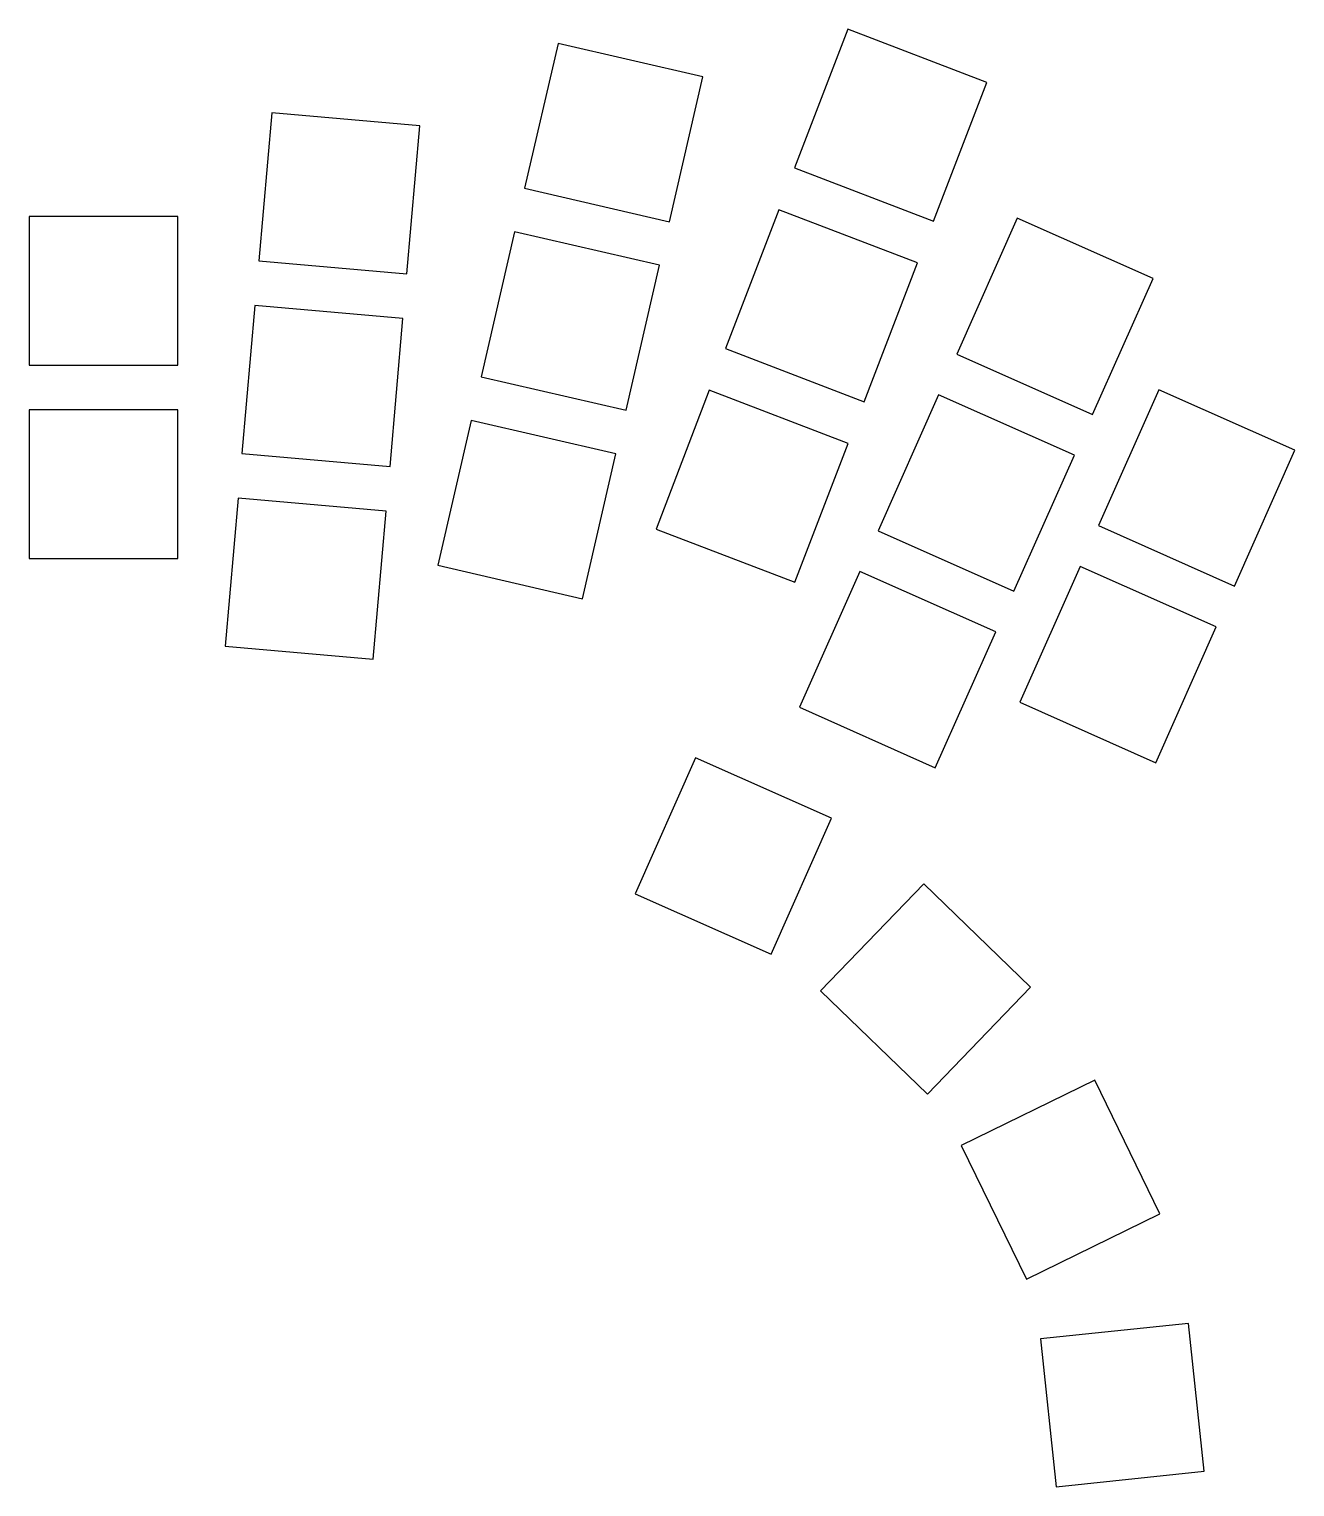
# Model space of a CAD drawing. Header units: millimetres. Extents: x 93 to 211, y -175 to -40.
import ezdxf

# ---------------------------------------------------------------- set-up
doc = ezdxf.new("R2010")
doc.units = ezdxf.units.MM

msp = doc.modelspace()

# ---------------------------------------------------------------- linework, layer by layer
for p, q in [((169.1, -39.81), (164.15, -52.69)), ((181.98, -44.76), (169.1, -39.81)), ((142.2, -41.14), (139.09, -54.58)), ((155.64, -44.24), (142.2, -41.14)), ((152.54, -57.69), (155.64, -44.24)), ((177.04, -57.64), (181.98, -44.76)), ((115.62, -47.57), (114.42, -61.32)), ((129.37, -48.78), (115.62, -47.57)), ((128.16, -62.52), (129.37, -48.78)), ((164.15, -52.69), (177.04, -57.64)), ((139.09, -54.58), (152.54, -57.69)), ((162.67, -56.57), (157.72, -69.45)), ((175.55, -61.51), (162.67, -56.57)), ((106.9, -57.2), (93.1, -57.2)), ((93.1, -57.2), (93.1, -71)), ((106.9, -71), (106.9, -57.2)), ((184.82, -57.35), (179.2, -69.96)), ((197.42, -62.96), (184.82, -57.35)), ((138.16, -58.63), (135.05, -72.07)), ((151.6, -61.73), (138.16, -58.63)), ((114.42, -61.32), (128.16, -62.52)), ((148.5, -75.18), (151.6, -61.73)), ((170.6, -74.4), (175.55, -61.51)), ((191.81, -75.57), (197.42, -62.96)), ((114.05, -65.45), (112.85, -79.2)), ((127.8, -66.66), (114.05, -65.45)), ((126.6, -80.4), (127.8, -66.66)), ((157.72, -69.45), (170.6, -74.4)), ((179.2, -69.96), (191.81, -75.57)), ((93.1, -71), (106.9, -71)), ((135.05, -72.07), (148.5, -75.18)), ((156.23, -73.33), (151.29, -86.21)), ((169.12, -78.27), (156.23, -73.33)), ((177.52, -73.75), (171.9, -86.36)), ((190.12, -79.36), (177.52, -73.75)), ((197.97, -73.28), (192.36, -85.89)), ((210.58, -78.89), (197.97, -73.28)), ((106.9, -75.15), (93.1, -75.15)), ((93.1, -75.15), (93.1, -88.95)), ((106.9, -88.95), (106.9, -75.15)), ((134.12, -76.12), (131.02, -89.56)), ((147.57, -79.22), (134.12, -76.12)), ((164.17, -91.15), (169.12, -78.27)), ((112.85, -79.2), (126.6, -80.4)), ((144.46, -92.67), (147.57, -79.22)), ((184.51, -91.97), (190.12, -79.36)), ((204.97, -91.5), (210.58, -78.89)), ((112.49, -83.34), (111.29, -97.08)), ((126.24, -84.54), (112.49, -83.34)), ((125.03, -98.29), (126.24, -84.54)), ((151.29, -86.21), (164.17, -91.15)), ((171.9, -86.36), (184.51, -91.97)), ((192.36, -85.89), (204.97, -91.5)), ((93.1, -88.95), (106.9, -88.95)), ((131.02, -89.56), (144.46, -92.67)), ((170.21, -90.15), (164.6, -102.75)), ((182.82, -95.76), (170.21, -90.15)), ((190.67, -89.68), (185.06, -102.28)), ((203.28, -95.29), (190.67, -89.68)), ((177.21, -108.37), (182.82, -95.76)), ((197.67, -107.9), (203.28, -95.29)), ((111.29, -97.08), (125.03, -98.29)), ((164.6, -102.75), (177.21, -108.37)), ((185.06, -102.28), (197.67, -107.9)), ((154.96, -107.44), (149.35, -120.05)), ((167.57, -113.05), (154.96, -107.44)), ((161.96, -125.66), (167.57, -113.05)), ((149.35, -120.05), (161.96, -125.66)), ((176.13, -119.14), (166.54, -129.06)), ((186.05, -128.72), (176.13, -119.14)), ((166.54, -129.06), (176.47, -138.65)), ((176.47, -138.65), (186.05, -128.72)), ((192.01, -137.37), (179.61, -143.42)), ((198.06, -149.77), (192.01, -137.37)), ((179.61, -143.42), (185.66, -155.82)), ((185.66, -155.82), (198.06, -149.77)), ((200.71, -159.94), (186.98, -161.38)), ((202.15, -173.66), (200.71, -159.94)), ((186.98, -161.38), (188.42, -175.1)), ((188.42, -175.1), (202.15, -173.66))]:
    msp.add_line(p, q)

doc.saveas('drawing.dxf')
